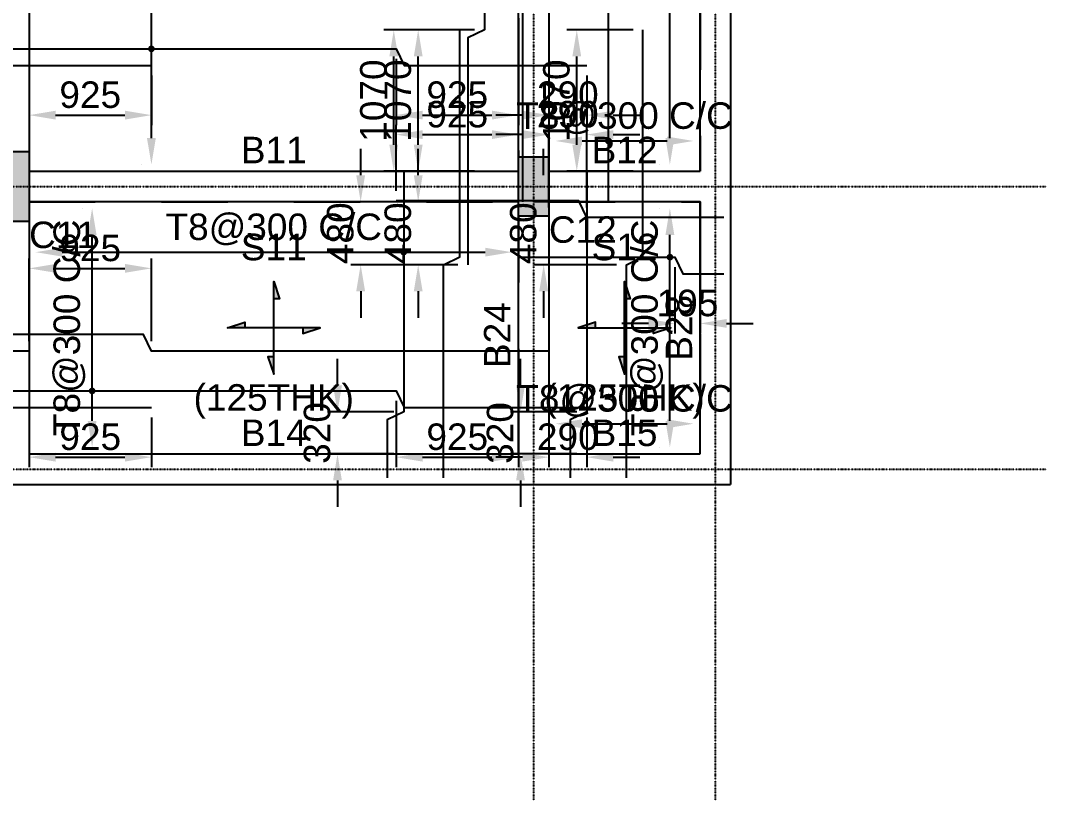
# Model space of a CAD drawing. Header units: inches. Extents: x -816171 to 9366335, y -450961 to 689132.
# Drawn here: x 6772658 to 6780404, y 257458 to 263344 of the extents above; entities that cross this region are included whole.
import ezdxf
from ezdxf.enums import TextEntityAlignment as Align

# ---------------------------------------------------------------- set-up
doc = ezdxf.new("R2010")
doc.units = ezdxf.units.IN
doc.header["$MEASUREMENT"] = 0
doc.linetypes.add('SCCenter', pattern=[1.2, 0.5, -0.3, 0.1, -0.3])
doc.linetypes.add('SCHidden', pattern=[1000, 500, -500])
for name, color, linetype in [('BarLabels', 31, 'Continuous'), ('Beam', 3, 'Continuous'), ('Beam Nos', 7, 'Continuous'), ('Column', 2, 'Continuous'), ('Column Nos', 7, 'Continuous'), ('Dimension', 31, 'Continuous'), ('Grid Line', 8, 'Continuous'), ('Plan Reinforcement', 4, 'Continuous'), ('Slab', 251, 'Continuous'), ('Slab Nos', 7, 'Continuous')]:
    doc.layers.add(name, color=color, linetype=linetype)
doc.styles.add('SC-BBS1', font='SansSerif')
doc.styles.add('SC-BBS2', font='SansSerif')
doc.dimstyles.new('SCDim', dxfattribs={"dimtxt": 200, "dimasz": 200, "dimexe": 75, "dimexo": 75, "dimgap": 50, "dimtad": 1, "dimtoh": 1, "dimdec": 0, "dimzin": 0, "dimdsep": 46, "dimtxsty": 'SC-BBS2', "dimcen": 0.09, "dimclrd": 8, "dimclre": 8, "dimclrt": 31, "dimadec": 0, "dimazin": 0, "dimtfac": 1, "dimtdec": 0, "dimtix": 1, "dimtofl": 0, "dimtmove": 0, "dimatfit": 3, "dimfxl": 1, "dimtolj": 1, "dimtzin": 0, "dimarcsym": 0})

# ---------------------------------------------------------------- blocks, each defined once
blk = doc.blocks.new('*D2533')
at = {"layer": 'DEFPOINTS', "color": 0, "transparency": 16777216}
for p in [(6772722.4, 263005.5), (6773646.2, 263005.5), (6773646.2, 262630.5)]:
    blk.add_point(p, dxfattribs=at)
at = {"layer": 'Dimension', "color": 8, "lineweight": -2, "transparency": 16777216}
for p, q in [((6772722.4, 262930.5), (6772722.4, 262555.5)), ((6773646.2, 262930.5), (6773646.2, 262555.5)), ((6772922.4, 262630.5), (6773446.2, 262630.5))]:
    blk.add_line(p, q, dxfattribs=at)
at = {"layer": 'Dimension', "color": 8, "transparency": 16777216}
for points in [[(6772922.4, 262663.8), (6772922.4, 262597.1), (6772722.4, 262630.5)], [(6773446.2, 262663.8), (6773446.2, 262597.1), (6773646.2, 262630.5)]]:
    blk.add_solid(points, dxfattribs=at)
at = {"layer": 'Dimension', "color": 31, "transparency": 16777216, "insert": (6773184.3, 262783.5), "char_height": 200, "attachment_point": 5, "style": 'SC-BBS2'}
blk.add_mtext('\\A1;925', dxfattribs=at)
blk = doc.blocks.new('*D2537')
at = {"layer": 'DEFPOINTS', "color": 0, "transparency": 16777216}
for p in [(6775660.6, 263273.5), (6776160.6, 263273.5), (6776160.6, 262207)]:
    blk.add_point(p, dxfattribs=at)
at = {"layer": 'Dimension', "color": 8, "lineweight": -2, "transparency": 16777216}
for p, q in [((6776085.6, 263273.5), (6775585.6, 263273.5)), ((6775660.6, 262407), (6775660.6, 263073.5)), ((6776085.6, 262207), (6775585.6, 262207))]:
    blk.add_line(p, q, dxfattribs=at)
at = {"layer": 'Dimension', "color": 8, "transparency": 16777216}
for points in [[(6775627.3, 263073.5), (6775693.9, 263073.5), (6775660.6, 263273.5)], [(6775627.3, 262407), (6775693.9, 262407), (6775660.6, 262207)]]:
    blk.add_solid(points, dxfattribs=at)
at = {"layer": 'Dimension', "color": 31, "transparency": 16777216, "insert": (6775507.6, 262740.2), "char_height": 200, "attachment_point": 5, "rotation": 90, "style": 'SC-BBS2'}
blk.add_mtext('\\A1;1070', dxfattribs=at)
blk = doc.blocks.new('*D2538')
at = {"layer": 'DEFPOINTS', "color": 0, "transparency": 16777216}
for p in [(6775660.6, 261977), (6776035.6, 261977), (6776035.6, 261501)]:
    blk.add_point(p, dxfattribs=at)
at = {"layer": 'Dimension', "color": 8, "lineweight": -2, "transparency": 16777216}
for p, q in [((6775660.6, 262177), (6775660.6, 262377)), ((6775960.6, 261977), (6775585.6, 261977)), ((6775960.6, 261501), (6775585.6, 261501)), ((6775660.6, 261301), (6775660.6, 261101))]:
    blk.add_line(p, q, dxfattribs=at)
at = {"layer": 'Dimension', "color": 8, "transparency": 16777216}
for points in [[(6775627.3, 262177), (6775693.9, 262177), (6775660.6, 261977)], [(6775627.3, 261301), (6775693.9, 261301), (6775660.6, 261501)]]:
    blk.add_solid(points, dxfattribs=at)
at = {"layer": 'Dimension', "color": 31, "transparency": 16777216, "insert": (6775507.6, 261739), "char_height": 200, "attachment_point": 5, "rotation": 90, "style": 'SC-BBS2'}
blk.add_mtext('\\A1;480', dxfattribs=at)
blk = doc.blocks.new('*D2543')
at = {"layer": 'DEFPOINTS', "color": 0, "transparency": 16777216}
for p in [(6775493.7, 263130.7), (6776417.4, 263130.7), (6776417.4, 262630.7)]:
    blk.add_point(p, dxfattribs=at)
at = {"layer": 'Dimension', "color": 8, "lineweight": -2, "transparency": 16777216}
for p, q in [((6775493.7, 263055.7), (6775493.7, 262555.7)), ((6776417.4, 263055.7), (6776417.4, 262555.7)), ((6775693.7, 262630.7), (6776217.4, 262630.7))]:
    blk.add_line(p, q, dxfattribs=at)
at = {"layer": 'Dimension', "color": 8, "transparency": 16777216}
for points in [[(6775693.7, 262664.1), (6775693.7, 262597.4), (6775493.7, 262630.7)], [(6776217.4, 262664.1), (6776217.4, 262597.4), (6776417.4, 262630.7)]]:
    blk.add_solid(points, dxfattribs=at)
at = {"layer": 'Dimension', "color": 31, "transparency": 16777216, "insert": (6775955.5, 262783.7), "char_height": 200, "attachment_point": 5, "style": 'SC-BBS2'}
blk.add_mtext('\\A1;925', dxfattribs=at)
blk = doc.blocks.new('*D2544')
at = {"layer": 'DEFPOINTS', "color": 0, "transparency": 16777216}
for p in [(6776647.4, 263005.7), (6776932.9, 263005.7), (6776932.9, 262630.7)]:
    blk.add_point(p, dxfattribs=at)
at = {"layer": 'Dimension', "color": 8, "lineweight": -2, "transparency": 16777216}
for p, q in [((6776647.4, 262930.7), (6776647.4, 262555.7)), ((6776932.9, 262930.7), (6776932.9, 262555.7)), ((6776447.4, 262630.7), (6776247.4, 262630.7)), ((6777132.9, 262630.7), (6777332.9, 262630.7))]:
    blk.add_line(p, q, dxfattribs=at)
at = {"layer": 'Dimension', "color": 8, "transparency": 16777216}
for points in [[(6776447.4, 262664.1), (6776447.4, 262597.4), (6776647.4, 262630.7)], [(6777132.9, 262664.1), (6777132.9, 262597.4), (6776932.9, 262630.7)]]:
    blk.add_solid(points, dxfattribs=at)
at = {"layer": 'Dimension', "color": 31, "transparency": 16777216, "insert": (6776790.2, 262783.7), "char_height": 200, "attachment_point": 5, "style": 'SC-BBS2'}
blk.add_mtext('\\A1;290', dxfattribs=at)
blk = doc.blocks.new('*D2545')
at = {"layer": 'BarLabels', "color": 8, "lineweight": -2, "transparency": 16777216}
for p, q in [((6773571.2, 266423), (6773571.2, 266423)), ((6773646.2, 262457), (6773646.2, 266223)), ((6773571.2, 262257), (6773571.2, 262257))]:
    blk.add_line(p, q, dxfattribs=at)
at = {"layer": 'BarLabels', "color": 8, "transparency": 16777216}
for points in [[(6773612.8, 266223), (6773679.5, 266223), (6773646.2, 266423)], [(6773612.8, 262457), (6773679.5, 262457), (6773646.2, 262257)]]:
    blk.add_solid(points, dxfattribs=at)
at = {"layer": 'DEFPOINTS', "color": 0, "transparency": 16777216}
for p in [(6773646.2, 266423), (6773646.2, 266423), (6773646.2, 262257)]:
    blk.add_point(p, dxfattribs=at)
at = {"layer": 'BarLabels', "color": 31, "transparency": 16777216, "insert": (6773474.6, 264340), "char_height": 200, "attachment_point": 5, "rotation": 90, "style": 'SC-BBS2'}
blk.add_mtext('\\A1;T8@285 C/C', dxfattribs=at)
blk = doc.blocks.new('*D2548')
at = {"layer": 'BarLabels', "color": 8, "lineweight": -2, "transparency": 16777216}
for p, q in [((6773571.2, 266423), (6773571.2, 266423)), ((6773646.2, 262457), (6773646.2, 266223)), ((6773571.2, 262257), (6773571.2, 262257))]:
    blk.add_line(p, q, dxfattribs=at)
at = {"layer": 'BarLabels', "color": 8, "transparency": 16777216}
for points in [[(6773612.8, 266223), (6773679.5, 266223), (6773646.2, 266423)], [(6773612.8, 262457), (6773679.5, 262457), (6773646.2, 262257)]]:
    blk.add_solid(points, dxfattribs=at)
at = {"layer": 'DEFPOINTS', "color": 0, "transparency": 16777216}
for p in [(6773646.2, 266423), (6773646.2, 266423), (6773646.2, 262257)]:
    blk.add_point(p, dxfattribs=at)
at = {"layer": 'BarLabels', "color": 31, "transparency": 16777216, "insert": (6773474.6, 264340), "char_height": 200, "attachment_point": 5, "rotation": 90, "style": 'SC-BBS2'}
blk.add_mtext('\\A1;T8@285 C/C', dxfattribs=at)
blk = doc.blocks.new('*D2550')
at = {"layer": 'BarLabels', "color": 8, "lineweight": -2, "transparency": 16777216}
for p, q in [((6777486, 266423), (6777486, 266423)), ((6777561, 262457), (6777561, 266223)), ((6777486, 262257), (6777486, 262257))]:
    blk.add_line(p, q, dxfattribs=at)
at = {"layer": 'BarLabels', "color": 8, "transparency": 16777216}
for points in [[(6777527.7, 266223), (6777594.3, 266223), (6777561, 266423)], [(6777527.7, 262457), (6777594.3, 262457), (6777561, 262257)]]:
    blk.add_solid(points, dxfattribs=at)
at = {"layer": 'DEFPOINTS', "color": 0, "transparency": 16777216}
for p in [(6777561, 266423), (6777561, 266423), (6777561, 262257)]:
    blk.add_point(p, dxfattribs=at)
at = {"layer": 'BarLabels', "color": 31, "transparency": 16777216, "insert": (6777389.5, 264340), "char_height": 200, "attachment_point": 5, "rotation": 90, "style": 'SC-BBS2'}
blk.add_mtext('\\A1;T8@300 C/C', dxfattribs=at)
blk = doc.blocks.new('*D2553')
at = {"layer": 'BarLabels', "color": 8, "lineweight": -2, "transparency": 16777216}
for p, q in [((6777486, 266423), (6777486, 266423)), ((6777561, 262457), (6777561, 266223)), ((6777486, 262257), (6777486, 262257))]:
    blk.add_line(p, q, dxfattribs=at)
at = {"layer": 'BarLabels', "color": 8, "transparency": 16777216}
for points in [[(6777527.7, 266223), (6777594.3, 266223), (6777561, 266423)], [(6777527.7, 262457), (6777594.3, 262457), (6777561, 262257)]]:
    blk.add_solid(points, dxfattribs=at)
at = {"layer": 'DEFPOINTS', "color": 0, "transparency": 16777216}
for p in [(6777561, 266423), (6777561, 266423), (6777561, 262257)]:
    blk.add_point(p, dxfattribs=at)
at = {"layer": 'BarLabels', "color": 31, "transparency": 16777216, "insert": (6777389.5, 264340), "char_height": 200, "attachment_point": 5, "rotation": 90, "style": 'SC-BBS2'}
blk.add_mtext('\\A1;T8@300 C/C', dxfattribs=at)
blk = doc.blocks.new('*D2480')
at = {"layer": 'BarLabels', "color": 8, "lineweight": -2, "transparency": 16777216}
blk.add_line((6776897.4, 262435.4), (6777539.4, 262435.4), dxfattribs=at)
at = {"layer": 'BarLabels', "color": 8, "transparency": 16777216}
for points in [[(6776897.4, 262468.7), (6776897.4, 262402.1), (6776697.4, 262435.4)], [(6777539.4, 262468.7), (6777539.4, 262402.1), (6777739.4, 262435.4)]]:
    blk.add_solid(points, dxfattribs=at)
at = {"layer": 'DEFPOINTS', "color": 0, "transparency": 16777216}
for p in [(6776697.4, 262435.4), (6777739.4, 262435.4), (6777739.4, 262435.4)]:
    blk.add_point(p, dxfattribs=at)
at = {"layer": 'BarLabels', "color": 31, "transparency": 16777216, "insert": (6777218.4, 262606.9), "char_height": 200, "attachment_point": 5, "style": 'SC-BBS2'}
blk.add_mtext('\\A1;T8@300 C/C', dxfattribs=at)
blk = doc.blocks.new('*D2487')
at = {"layer": 'DEFPOINTS', "color": 0, "transparency": 16777216}
for p in [(6772722.4, 260424), (6773646.2, 260424), (6773646.2, 260049)]:
    blk.add_point(p, dxfattribs=at)
at = {"layer": 'Dimension', "color": 8, "lineweight": -2, "transparency": 16777216}
for p, q in [((6772722.4, 260349), (6772722.4, 259974)), ((6773646.2, 260349), (6773646.2, 259974)), ((6772922.4, 260049), (6773446.2, 260049))]:
    blk.add_line(p, q, dxfattribs=at)
at = {"layer": 'Dimension', "color": 8, "transparency": 16777216}
for points in [[(6772922.4, 260082.3), (6772922.4, 260015.7), (6772722.4, 260049)], [(6773446.2, 260082.3), (6773446.2, 260015.7), (6773646.2, 260049)]]:
    blk.add_solid(points, dxfattribs=at)
at = {"layer": 'Dimension', "color": 31, "transparency": 16777216, "insert": (6773184.3, 260202), "char_height": 200, "attachment_point": 5, "style": 'SC-BBS2'}
blk.add_mtext('\\A1;925', dxfattribs=at)
blk = doc.blocks.new('*D2491')
at = {"layer": 'DEFPOINTS', "color": 0, "transparency": 16777216}
for p in [(6775051.2, 260390.3), (6775551.2, 260390.3), (6775551.2, 260073)]:
    blk.add_point(p, dxfattribs=at)
at = {"layer": 'Dimension', "color": 8, "lineweight": -2, "transparency": 16777216}
for p, q in [((6775051.2, 260590.3), (6775051.2, 260790.3)), ((6775476.2, 260390.3), (6774976.2, 260390.3)), ((6775476.2, 260073), (6774976.2, 260073)), ((6775051.2, 259873), (6775051.2, 259673))]:
    blk.add_line(p, q, dxfattribs=at)
at = {"layer": 'Dimension', "color": 8, "transparency": 16777216}
for points in [[(6775017.8, 260590.3), (6775084.5, 260590.3), (6775051.2, 260390.3)], [(6775017.8, 259873), (6775084.5, 259873), (6775051.2, 260073)]]:
    blk.add_solid(points, dxfattribs=at)
at = {"layer": 'Dimension', "color": 31, "transparency": 16777216, "insert": (6774898, 260231.7), "char_height": 200, "attachment_point": 5, "rotation": 90, "style": 'SC-BBS2'}
blk.add_mtext('\\A1;320', dxfattribs=at)
blk = doc.blocks.new('*D2492')
at = {"layer": 'BarLabels', "color": 8, "lineweight": -2, "transparency": 16777216}
blk.add_line((6772972.4, 261596.2), (6776167.4, 261596.2), dxfattribs=at)
at = {"layer": 'BarLabels', "color": 8, "transparency": 16777216}
for points in [[(6772972.4, 261629.5), (6772972.4, 261562.9), (6772772.4, 261596.2)], [(6776167.4, 261629.5), (6776167.4, 261562.9), (6776367.4, 261596.2)]]:
    blk.add_solid(points, dxfattribs=at)
at = {"layer": 'DEFPOINTS', "color": 0, "transparency": 16777216}
for p in [(6772772.4, 261596.2), (6776367.4, 261596.2), (6776367.4, 261596.2)]:
    blk.add_point(p, dxfattribs=at)
at = {"layer": 'BarLabels', "color": 31, "transparency": 16777216, "insert": (6774569.9, 261767.7), "char_height": 200, "attachment_point": 5, "style": 'SC-BBS2'}
blk.add_mtext('\\A1;T8@300 C/C', dxfattribs=at)
blk = doc.blocks.new('*D2493')
at = {"layer": 'DEFPOINTS', "color": 0, "transparency": 16777216}
for p in [(6775226.2, 261977), (6775851.2, 261977), (6775851.2, 261501)]:
    blk.add_point(p, dxfattribs=at)
at = {"layer": 'Dimension', "color": 8, "lineweight": -2, "transparency": 16777216}
for p, q in [((6775226.2, 262177), (6775226.2, 262377)), ((6775776.2, 261977), (6775151.2, 261977)), ((6775776.2, 261501), (6775151.2, 261501)), ((6775226.2, 261301), (6775226.2, 261101))]:
    blk.add_line(p, q, dxfattribs=at)
at = {"layer": 'Dimension', "color": 8, "transparency": 16777216}
for points in [[(6775192.8, 262177), (6775259.5, 262177), (6775226.2, 261977)], [(6775192.8, 261301), (6775259.5, 261301), (6775226.2, 261501)]]:
    blk.add_solid(points, dxfattribs=at)
at = {"layer": 'Dimension', "color": 31, "transparency": 16777216, "insert": (6775073.1, 261739), "char_height": 200, "attachment_point": 5, "rotation": 90, "style": 'SC-BBS2'}
blk.add_mtext('\\A1;480', dxfattribs=at)
blk = doc.blocks.new('*D2494')
at = {"layer": 'DEFPOINTS', "color": 0, "transparency": 16777216}
for p in [(6775476.2, 263273.5), (6775976.2, 263273.5), (6775976.2, 262207)]:
    blk.add_point(p, dxfattribs=at)
at = {"layer": 'Dimension', "color": 8, "lineweight": -2, "transparency": 16777216}
for p, q in [((6775901.2, 263273.5), (6775401.2, 263273.5)), ((6775476.2, 262407), (6775476.2, 263073.5)), ((6775901.2, 262207), (6775401.2, 262207))]:
    blk.add_line(p, q, dxfattribs=at)
at = {"layer": 'Dimension', "color": 8, "transparency": 16777216}
for points in [[(6775442.8, 263073.5), (6775509.5, 263073.5), (6775476.2, 263273.5)], [(6775442.8, 262407), (6775509.5, 262407), (6775476.2, 262207)]]:
    blk.add_solid(points, dxfattribs=at)
at = {"layer": 'Dimension', "color": 31, "transparency": 16777216, "insert": (6775323.1, 262740.2), "char_height": 200, "attachment_point": 5, "rotation": 90, "style": 'SC-BBS2'}
blk.add_mtext('\\A1;1070', dxfattribs=at)
blk = doc.blocks.new('*D2495')
at = {"layer": 'BarLabels', "color": 8, "lineweight": -2, "transparency": 16777216}
blk.add_line((6772972.4, 261596.2), (6776167.4, 261596.2), dxfattribs=at)
at = {"layer": 'BarLabels', "color": 8, "transparency": 16777216}
for points in [[(6772972.4, 261629.5), (6772972.4, 261562.9), (6772772.4, 261596.2)], [(6776167.4, 261629.5), (6776167.4, 261562.9), (6776367.4, 261596.2)]]:
    blk.add_solid(points, dxfattribs=at)
at = {"layer": 'DEFPOINTS', "color": 0, "transparency": 16777216}
for p in [(6772772.4, 261596.2), (6776367.4, 261596.2), (6776367.4, 261596.2)]:
    blk.add_point(p, dxfattribs=at)
at = {"layer": 'BarLabels', "color": 31, "transparency": 16777216, "insert": (6774569.9, 261767.7), "char_height": 200, "attachment_point": 5, "style": 'SC-BBS2'}
blk.add_mtext('\\A1;T8@300 C/C', dxfattribs=at)
blk = doc.blocks.new('*D2496')
at = {"layer": 'DEFPOINTS', "color": 0, "transparency": 16777216}
for p in [(6775493.7, 260549), (6776417.4, 260549), (6776417.4, 260049)]:
    blk.add_point(p, dxfattribs=at)
at = {"layer": 'Dimension', "color": 8, "lineweight": -2, "transparency": 16777216}
for p, q in [((6775493.7, 260474), (6775493.7, 259974)), ((6776417.4, 260474), (6776417.4, 259974)), ((6775693.7, 260049), (6776217.4, 260049))]:
    blk.add_line(p, q, dxfattribs=at)
at = {"layer": 'Dimension', "color": 8, "transparency": 16777216}
for points in [[(6775693.7, 260082.3), (6775693.7, 260015.7), (6775493.7, 260049)], [(6776217.4, 260082.3), (6776217.4, 260015.7), (6776417.4, 260049)]]:
    blk.add_solid(points, dxfattribs=at)
at = {"layer": 'Dimension', "color": 31, "transparency": 16777216, "insert": (6775955.5, 260202), "char_height": 200, "attachment_point": 5, "style": 'SC-BBS2'}
blk.add_mtext('\\A1;925', dxfattribs=at)
blk = doc.blocks.new('*D2497')
at = {"layer": 'DEFPOINTS', "color": 0, "transparency": 16777216}
for p in [(6776647.4, 260424), (6776932.9, 260424), (6776932.9, 260049)]:
    blk.add_point(p, dxfattribs=at)
at = {"layer": 'Dimension', "color": 8, "lineweight": -2, "transparency": 16777216}
for p, q in [((6776647.4, 260349), (6776647.4, 259974)), ((6776932.9, 260349), (6776932.9, 259974)), ((6776447.4, 260049), (6776247.4, 260049)), ((6777132.9, 260049), (6777332.9, 260049))]:
    blk.add_line(p, q, dxfattribs=at)
at = {"layer": 'Dimension', "color": 8, "transparency": 16777216}
for points in [[(6776447.4, 260082.3), (6776447.4, 260015.7), (6776647.4, 260049)], [(6777132.9, 260082.3), (6777132.9, 260015.7), (6776932.9, 260049)]]:
    blk.add_solid(points, dxfattribs=at)
at = {"layer": 'Dimension', "color": 31, "transparency": 16777216, "insert": (6776790.2, 260202), "char_height": 200, "attachment_point": 5, "style": 'SC-BBS2'}
blk.add_mtext('\\A1;290', dxfattribs=at)
blk = doc.blocks.new('*D2498')
at = {"layer": 'BarLabels', "color": 8, "lineweight": -2, "transparency": 16777216}
for p, q in [((6773123.4, 261927), (6773123.4, 261927)), ((6773198.4, 260323), (6773198.4, 261727)), ((6773123.4, 260123), (6773123.4, 260123))]:
    blk.add_line(p, q, dxfattribs=at)
at = {"layer": 'BarLabels', "color": 8, "transparency": 16777216}
for points in [[(6773165.1, 261727), (6773231.7, 261727), (6773198.4, 261927)], [(6773165.1, 260323), (6773231.7, 260323), (6773198.4, 260123)]]:
    blk.add_solid(points, dxfattribs=at)
at = {"layer": 'DEFPOINTS', "color": 0, "transparency": 16777216}
for p in [(6773198.4, 261927), (6773198.4, 261927), (6773198.4, 260123)]:
    blk.add_point(p, dxfattribs=at)
at = {"layer": 'BarLabels', "color": 31, "transparency": 16777216, "insert": (6773026.9, 261025), "char_height": 200, "attachment_point": 5, "rotation": 90, "style": 'SC-BBS2'}
blk.add_mtext('\\A1;T8@300 C/C', dxfattribs=at)
blk = doc.blocks.new('*D2499')
at = {"layer": 'DEFPOINTS', "color": 0, "transparency": 16777216}
for p in [(6773646.2, 261474), (6772722.4, 260849), (6773646.2, 260849)]:
    blk.add_point(p, dxfattribs=at)
at = {"layer": 'Dimension', "color": 8, "lineweight": -2, "transparency": 16777216}
for p, q in [((6772722.4, 260924), (6772722.4, 261549)), ((6773646.2, 260924), (6773646.2, 261549)), ((6772922.4, 261474), (6773446.2, 261474))]:
    blk.add_line(p, q, dxfattribs=at)
at = {"layer": 'Dimension', "color": 8, "transparency": 16777216}
for points in [[(6772922.4, 261507.3), (6772922.4, 261440.7), (6772722.4, 261474)], [(6773446.2, 261507.3), (6773446.2, 261440.7), (6773646.2, 261474)]]:
    blk.add_solid(points, dxfattribs=at)
at = {"layer": 'Dimension', "color": 31, "transparency": 16777216, "insert": (6773184.3, 261627), "char_height": 200, "attachment_point": 5, "style": 'SC-BBS2'}
blk.add_mtext('\\A1;925', dxfattribs=at)
blk = doc.blocks.new('*D2501')
at = {"layer": 'BarLabels', "color": 8, "lineweight": -2, "transparency": 16777216}
for p, q in [((6773123.4, 261927), (6773123.4, 261927)), ((6773198.4, 260323), (6773198.4, 261727)), ((6773123.4, 260123), (6773123.4, 260123))]:
    blk.add_line(p, q, dxfattribs=at)
at = {"layer": 'BarLabels', "color": 8, "transparency": 16777216}
for points in [[(6773165.1, 261727), (6773231.7, 261727), (6773198.4, 261927)], [(6773165.1, 260323), (6773231.7, 260323), (6773198.4, 260123)]]:
    blk.add_solid(points, dxfattribs=at)
at = {"layer": 'DEFPOINTS', "color": 0, "transparency": 16777216}
for p in [(6773198.4, 261927), (6773198.4, 261927), (6773198.4, 260123)]:
    blk.add_point(p, dxfattribs=at)
at = {"layer": 'BarLabels', "color": 31, "transparency": 16777216, "insert": (6773026.9, 261025), "char_height": 200, "attachment_point": 5, "rotation": 90, "style": 'SC-BBS2'}
blk.add_mtext('\\A1;T8@300 C/C', dxfattribs=at)
blk = doc.blocks.new('*D2502')
at = {"layer": 'DEFPOINTS', "color": 0, "transparency": 16777216}
for p in [(6777599.1, 261558.5), (6777789.4, 261558.5), (6777789.4, 261058.5)]:
    blk.add_point(p, dxfattribs=at)
at = {"layer": 'Dimension', "color": 8, "lineweight": -2, "transparency": 16777216}
for p, q in [((6777599.1, 261483.5), (6777599.1, 260983.5)), ((6777789.4, 261483.5), (6777789.4, 260983.5)), ((6777399.1, 261058.5), (6777199.1, 261058.5)), ((6777989.4, 261058.5), (6778189.4, 261058.5))]:
    blk.add_line(p, q, dxfattribs=at)
at = {"layer": 'Dimension', "color": 8, "transparency": 16777216}
for points in [[(6777399.1, 261091.8), (6777399.1, 261025.2), (6777599.1, 261058.5)], [(6777989.4, 261091.8), (6777989.4, 261025.2), (6777789.4, 261058.5)]]:
    blk.add_solid(points, dxfattribs=at)
at = {"layer": 'Dimension', "color": 31, "transparency": 16777216, "insert": (6777694.2, 261211.5), "char_height": 200, "attachment_point": 5, "style": 'SC-BBS2'}
blk.add_mtext('\\A1;195', dxfattribs=at)
blk = doc.blocks.new('*D2503')
at = {"layer": 'BarLabels', "color": 8, "lineweight": -2, "transparency": 16777216}
for p, q in [((6777486, 261927), (6777486, 261927)), ((6777561, 260323), (6777561, 261727)), ((6777486, 260123), (6777486, 260123))]:
    blk.add_line(p, q, dxfattribs=at)
at = {"layer": 'BarLabels', "color": 8, "transparency": 16777216}
for points in [[(6777527.7, 261727), (6777594.3, 261727), (6777561, 261927)], [(6777527.7, 260323), (6777594.3, 260323), (6777561, 260123)]]:
    blk.add_solid(points, dxfattribs=at)
at = {"layer": 'DEFPOINTS', "color": 0, "transparency": 16777216}
for p in [(6777561, 261927), (6777561, 261927), (6777561, 260123)]:
    blk.add_point(p, dxfattribs=at)
at = {"layer": 'BarLabels', "color": 31, "transparency": 16777216, "insert": (6777389.5, 261025), "char_height": 200, "attachment_point": 5, "rotation": 90, "style": 'SC-BBS2'}
blk.add_mtext('\\A1;T8@300 C/C', dxfattribs=at)
blk = doc.blocks.new('*D2504')
at = {"layer": 'DEFPOINTS', "color": 0, "transparency": 16777216}
for p in [(6776932.9, 262483.5), (6776647.4, 261858.5), (6776932.9, 261858.5)]:
    blk.add_point(p, dxfattribs=at)
at = {"layer": 'Dimension', "color": 8, "lineweight": -2, "transparency": 16777216}
for p, q in [((6776647.4, 261933.5), (6776647.4, 262558.5)), ((6776932.9, 261933.5), (6776932.9, 262558.5)), ((6776447.4, 262483.5), (6776247.4, 262483.5)), ((6777132.9, 262483.5), (6777332.9, 262483.5))]:
    blk.add_line(p, q, dxfattribs=at)
at = {"layer": 'Dimension', "color": 8, "transparency": 16777216}
for points in [[(6776447.4, 262516.8), (6776447.4, 262450.2), (6776647.4, 262483.5)], [(6777132.9, 262516.8), (6777132.9, 262450.2), (6776932.9, 262483.5)]]:
    blk.add_solid(points, dxfattribs=at)
at = {"layer": 'Dimension', "color": 31, "transparency": 16777216, "insert": (6776790.2, 262636.5), "char_height": 200, "attachment_point": 5, "style": 'SC-BBS2'}
blk.add_mtext('\\A1;290', dxfattribs=at)
blk = doc.blocks.new('*D2505')
at = {"layer": 'DEFPOINTS', "color": 0, "transparency": 16777216}
for p in [(6776417.4, 262483.5), (6775493.7, 261983.5), (6776417.4, 261983.5)]:
    blk.add_point(p, dxfattribs=at)
at = {"layer": 'Dimension', "color": 8, "lineweight": -2, "transparency": 16777216}
for p, q in [((6775493.7, 262058.5), (6775493.7, 262558.5)), ((6776417.4, 262058.5), (6776417.4, 262558.5)), ((6775693.7, 262483.5), (6776217.4, 262483.5))]:
    blk.add_line(p, q, dxfattribs=at)
at = {"layer": 'Dimension', "color": 8, "transparency": 16777216}
for points in [[(6775693.7, 262516.8), (6775693.7, 262450.2), (6775493.7, 262483.5)], [(6776217.4, 262516.8), (6776217.4, 262450.2), (6776417.4, 262483.5)]]:
    blk.add_solid(points, dxfattribs=at)
at = {"layer": 'Dimension', "color": 31, "transparency": 16777216, "insert": (6775955.5, 262636.5), "char_height": 200, "attachment_point": 5, "style": 'SC-BBS2'}
blk.add_mtext('\\A1;925', dxfattribs=at)
blk = doc.blocks.new('*D2506')
at = {"layer": 'BarLabels', "color": 8, "lineweight": -2, "transparency": 16777216}
for p, q in [((6777486, 261927), (6777486, 261927)), ((6777561, 260323), (6777561, 261727)), ((6777486, 260123), (6777486, 260123))]:
    blk.add_line(p, q, dxfattribs=at)
at = {"layer": 'BarLabels', "color": 8, "transparency": 16777216}
for points in [[(6777527.7, 261727), (6777594.3, 261727), (6777561, 261927)], [(6777527.7, 260323), (6777594.3, 260323), (6777561, 260123)]]:
    blk.add_solid(points, dxfattribs=at)
at = {"layer": 'DEFPOINTS', "color": 0, "transparency": 16777216}
for p in [(6777561, 261927), (6777561, 261927), (6777561, 260123)]:
    blk.add_point(p, dxfattribs=at)
at = {"layer": 'BarLabels', "color": 31, "transparency": 16777216, "insert": (6777389.5, 261025), "char_height": 200, "attachment_point": 5, "rotation": 90, "style": 'SC-BBS2'}
blk.add_mtext('\\A1;T8@300 C/C', dxfattribs=at)
blk = doc.blocks.new('*D2507')
at = {"layer": 'DEFPOINTS', "color": 0, "transparency": 16777216}
for p in [(6776432.9, 260390.3), (6776932.9, 260390.3), (6776932.9, 260073)]:
    blk.add_point(p, dxfattribs=at)
at = {"layer": 'Dimension', "color": 8, "lineweight": -2, "transparency": 16777216}
for p, q in [((6776432.9, 260590.3), (6776432.9, 260790.3)), ((6776857.9, 260390.3), (6776357.9, 260390.3)), ((6776857.9, 260073), (6776357.9, 260073)), ((6776432.9, 259873), (6776432.9, 259673))]:
    blk.add_line(p, q, dxfattribs=at)
at = {"layer": 'Dimension', "color": 8, "transparency": 16777216}
for points in [[(6776399.6, 260590.3), (6776466.2, 260590.3), (6776432.9, 260390.3)], [(6776399.6, 259873), (6776466.2, 259873), (6776432.9, 260073)]]:
    blk.add_solid(points, dxfattribs=at)
at = {"layer": 'Dimension', "color": 31, "transparency": 16777216, "insert": (6776279.8, 260231.7), "char_height": 200, "attachment_point": 5, "rotation": 90, "style": 'SC-BBS2'}
blk.add_mtext('\\A1;320', dxfattribs=at)
blk = doc.blocks.new('*D2508')
at = {"layer": 'BarLabels', "color": 8, "lineweight": -2, "transparency": 16777216}
blk.add_line((6776897.4, 260301.4), (6777539.4, 260301.4), dxfattribs=at)
at = {"layer": 'BarLabels', "color": 8, "transparency": 16777216}
for points in [[(6776897.4, 260334.7), (6776897.4, 260268.1), (6776697.4, 260301.4)], [(6777539.4, 260334.7), (6777539.4, 260268.1), (6777739.4, 260301.4)]]:
    blk.add_solid(points, dxfattribs=at)
at = {"layer": 'DEFPOINTS', "color": 0, "transparency": 16777216}
for p in [(6776697.4, 260301.4), (6777739.4, 260301.4), (6777739.4, 260301.4)]:
    blk.add_point(p, dxfattribs=at)
at = {"layer": 'BarLabels', "color": 31, "transparency": 16777216, "insert": (6777218.4, 260472.9), "char_height": 200, "attachment_point": 5, "style": 'SC-BBS2'}
blk.add_mtext('\\A1;T8@300 C/C', dxfattribs=at)
blk = doc.blocks.new('*D2509')
at = {"layer": 'DEFPOINTS', "color": 0, "transparency": 16777216}
for p in [(6776607.9, 261977), (6777232.9, 261977), (6777232.9, 261501)]:
    blk.add_point(p, dxfattribs=at)
at = {"layer": 'Dimension', "color": 8, "lineweight": -2, "transparency": 16777216}
for p, q in [((6776607.9, 262177), (6776607.9, 262377)), ((6777157.9, 261977), (6776532.9, 261977)), ((6777157.9, 261501), (6776532.9, 261501)), ((6776607.9, 261301), (6776607.9, 261101))]:
    blk.add_line(p, q, dxfattribs=at)
at = {"layer": 'Dimension', "color": 8, "transparency": 16777216}
for points in [[(6776574.6, 262177), (6776641.2, 262177), (6776607.9, 261977)], [(6776574.6, 261301), (6776641.2, 261301), (6776607.9, 261501)]]:
    blk.add_solid(points, dxfattribs=at)
at = {"layer": 'Dimension', "color": 31, "transparency": 16777216, "insert": (6776454.9, 261739), "char_height": 200, "attachment_point": 5, "rotation": 90, "style": 'SC-BBS2'}
blk.add_mtext('\\A1;480', dxfattribs=at)
blk = doc.blocks.new('*D2510')
at = {"layer": 'DEFPOINTS', "color": 0, "transparency": 16777216}
for p in [(6776857.9, 263273.5), (6777357.9, 263273.5), (6777357.9, 262207)]:
    blk.add_point(p, dxfattribs=at)
at = {"layer": 'Dimension', "color": 8, "lineweight": -2, "transparency": 16777216}
for p, q in [((6777282.9, 263273.5), (6776782.9, 263273.5)), ((6776857.9, 262407), (6776857.9, 263073.5)), ((6777282.9, 262207), (6776782.9, 262207))]:
    blk.add_line(p, q, dxfattribs=at)
at = {"layer": 'Dimension', "color": 8, "transparency": 16777216}
for points in [[(6776824.6, 263073.5), (6776891.2, 263073.5), (6776857.9, 263273.5)], [(6776824.6, 262407), (6776891.2, 262407), (6776857.9, 262207)]]:
    blk.add_solid(points, dxfattribs=at)
at = {"layer": 'Dimension', "color": 31, "transparency": 16777216, "insert": (6776704.9, 262740.2), "char_height": 200, "attachment_point": 5, "rotation": 90, "style": 'SC-BBS2'}
blk.add_mtext('\\A1;1070', dxfattribs=at)
blk = doc.blocks.new('*D2511')
at = {"layer": 'BarLabels', "color": 8, "lineweight": -2, "transparency": 16777216}
blk.add_line((6776897.4, 260301.4), (6777539.4, 260301.4), dxfattribs=at)
at = {"layer": 'BarLabels', "color": 8, "transparency": 16777216}
for points in [[(6776897.4, 260334.7), (6776897.4, 260268.1), (6776697.4, 260301.4)], [(6777539.4, 260334.7), (6777539.4, 260268.1), (6777739.4, 260301.4)]]:
    blk.add_solid(points, dxfattribs=at)
at = {"layer": 'DEFPOINTS', "color": 0, "transparency": 16777216}
for p in [(6776697.4, 260301.4), (6777739.4, 260301.4), (6777739.4, 260301.4)]:
    blk.add_point(p, dxfattribs=at)
at = {"layer": 'BarLabels', "color": 31, "transparency": 16777216, "insert": (6777218.4, 260472.9), "char_height": 200, "attachment_point": 5, "style": 'SC-BBS2'}
blk.add_mtext('\\A1;T8@300 C/C', dxfattribs=at)

msp = doc.modelspace()

# ---------------------------------------------------------------- hatches: boundary and pattern name
at = {"layer": 'Column'}
for points in [[(6772722.41552, 261826.98594), (6772492.41552, 261826.98594), (6772492.41552, 262356.98594), (6772722.41552, 262356.98594)], [(6776647.41552, 261866.98594), (6776417.41552, 261866.98594), (6776417.41552, 262316.98594), (6776647.41552, 262316.98594)]]:
    msp.add_hatch(color=256, dxfattribs=at).paths.add_polyline_path(points, flags=0)
at = {"layer": 'Slab Nos'}
for points in [[(6774569.9262, 261374.98594), (6774613.6722, 261243.73461), (6774569.9222, 261243.73594)], [(6777218.41552, 261374.98594), (6777262.16552, 261243.73594), (6777218.41552, 261243.73594)], [(6774219.91552, 261024.99662), (6774351.16686, 261068.74262), (6774351.16552, 261024.99262)], [(6776999.66552, 261024.98594), (6776999.66552, 261068.73594), (6776868.41552, 261024.98594)], [(6774788.66552, 261024.97927), (6774788.66419, 260981.22927), (6774919.91552, 261024.97526)], [(6777568.41552, 261024.98594), (6777437.16552, 260981.23594), (6777437.16552, 261024.98594)], [(6774569.90884, 260806.23594), (6774526.15884, 260806.23728), (6774569.90484, 260674.98594)], [(6777218.41552, 260806.23594), (6777174.66552, 260806.23594), (6777218.41552, 260674.98594)]]:
    msp.add_hatch(color=256, dxfattribs=at).paths.add_polyline_path(points, flags=0)

# ---------------------------------------------------------------- linework, layer by layer
at = {"layer": 'BarLabels', "color": 8, "const_width": 25}
for points in [[(6773633.65552, 263130.72844, 1), (6773658.65552, 263130.72844, 1)], [(6773633.65552, 263130.72844, 1), (6773658.65552, 263130.72844, 1)], [(6777083.55052, 262435.38594, 1), (6777108.55052, 262435.38594, 1)], [(6775538.66552, 261596.18594, 1), (6775563.66552, 261596.18594, 1)], [(6775538.66552, 261596.18594, 1), (6775563.66552, 261596.18594, 1)], [(6777548.51552, 261558.48594, 1), (6777573.51552, 261558.48594, 1)], [(6777548.51552, 261558.48594, 1), (6777573.51552, 261558.48594, 1)], [(6773185.91552, 260548.98594, 1), (6773210.91552, 260548.98594, 1)], [(6773185.91552, 260548.98594, 1), (6773210.91552, 260548.98594, 1)], [(6776920.41302, 260301.38594, 1), (6776945.41302, 260301.38594, 1)], [(6776920.41302, 260301.38594, 1), (6776945.41302, 260301.38594, 1)]]:
    msp.add_lwpolyline(points, format="xyb", close=True, dxfattribs=at)
at = {"layer": 'Beam'}
for p, q in [((6778019.41552, 266587.98594), (6778019.41552, 261976.98594)), ((6778019.41552, 262091.98594), (6778019.41552, 259842.98594)), ((6768568.41552, 259842.98594), (6772722.41552, 259842.98594)), ((6772664.91552, 259842.98594), (6776647.41552, 259842.98594)), ((6776589.91552, 259842.98594), (6778019.41552, 259842.98594))]:
    msp.add_line(p, q, dxfattribs=at)
at = {"layer": 'Beam', "linetype": 'SCHidden'}
for p, q in [((6777789.41552, 266472.98594), (6777789.41552, 262206.98594)), ((6776417.41552, 266362.98594), (6776417.41552, 262316.98594)), ((6776647.41552, 266362.98594), (6776647.41552, 262316.98594)), ((6772722.41552, 266322.98594), (6772722.41552, 262356.98594)), ((6772722.41552, 262206.98594), (6776417.41552, 262206.98594)), ((6776647.41552, 262206.98594), (6777789.41552, 262206.98594)), ((6772722.41552, 261976.98594), (6776417.41552, 261976.98594)), ((6776647.41552, 261976.98594), (6777789.41552, 261976.98594)), ((6777789.41552, 261976.98594), (6777789.41552, 260072.98594)), ((6776417.41552, 261866.98594), (6776417.41552, 260072.98594)), ((6776647.41552, 261866.98594), (6776647.41552, 260072.98594)), ((6772722.41552, 261826.98594), (6772722.41552, 260072.98594)), ((6772722.41552, 260072.98594), (6776417.41552, 260072.98594)), ((6776647.41552, 260072.98594), (6777789.41552, 260072.98594))]:
    msp.add_line(p, q, dxfattribs=at)
at = {"layer": 'Column'}
for points in [[(6772722.41552, 261826.98594), (6772492.41552, 261826.98594), (6772492.41552, 262356.98594), (6772722.41552, 262356.98594)], [(6776647.41552, 261866.98594), (6776417.41552, 261866.98594), (6776417.41552, 262316.98594), (6776647.41552, 262316.98594)]]:
    msp.add_lwpolyline(points, close=True, dxfattribs=at)
at = {"layer": 'Grid Line', "linetype": 'SCCenter'}
for p, q in [((6776532.41552, 257457.98594), (6776532.41552, 279145.98594)), ((6777904.41552, 257457.98594), (6777904.41552, 279145.98594)), ((6766183.41552, 262091.98594), (6780404.41552, 262091.98594)), ((6766183.41552, 259957.98594), (6780404.41552, 259957.98594))]:
    msp.add_line(p, q, dxfattribs=at)
at = {"layer": 'Plan Reinforcement'}
for points in [[(6776450.59412, 261976.98594), (6776450.59412, 265406.48594), (6776575.59412, 265466.48594), (6776575.59412, 267912.23594)], [(6776160.59412, 266702.98594), (6776160.59412, 263273.48594), (6776035.59412, 263213.48594), (6776035.59412, 261500.98594)], [(6777096.05052, 266702.98594), (6777096.05052, 261976.98594)], [(6775851.16552, 259892.98594), (6775851.16552, 261500.98594), (6775976.16552, 261560.98594), (6775976.16552, 263273.48594)], [(6777232.91302, 259892.98594), (6777232.91302, 261500.98594), (6777357.91302, 261560.98594), (6777357.91302, 263273.48594)], [(6768618.41552, 263130.47844), (6771568.91552, 263130.47844), (6771628.91552, 263005.47844), (6773646.16552, 263005.47844)], [(6772492.41552, 263130.72844), (6775493.66552, 263130.72844), (6775553.66552, 263005.72844), (6776932.91552, 263005.72844)], [(6775551.16552, 262206.98594), (6775551.16552, 260390.31928), (6775426.16552, 260330.31928), (6775426.16552, 259892.98594)], [(6776932.91302, 262206.98594), (6776932.91302, 260390.31928), (6776807.91302, 260330.31928), (6776807.91302, 259892.98594)], [(6777969.41552, 261858.48594), (6776932.91552, 261858.48594), (6776872.91552, 261983.48594), (6775493.66552, 261983.48594)], [(6776417.41552, 261558.48594), (6777599.08219, 261558.48594), (6777659.08219, 261433.48594), (6777969.41552, 261433.48594)], [(6772722.41552, 260848.98594), (6769414.08219, 260848.98594), (6769354.08219, 260973.98594), (6768618.41552, 260973.98594)], [(6776647.41552, 260848.98594), (6773646.16552, 260848.98594), (6773586.16552, 260973.98594), (6771568.91552, 260973.98594)], [(6768618.41552, 260548.98594), (6771568.91552, 260548.98594), (6771628.91552, 260423.98594), (6773646.16552, 260423.98594)], [(6772492.41552, 260548.98594), (6775493.66552, 260548.98594), (6775553.66552, 260423.98594), (6776932.91552, 260423.98594)]]:
    msp.add_lwpolyline(points, dxfattribs=at)
at = {"layer": 'Slab'}
for points in [[(6776417.41552, 262206.98594), (6776417.41552, 262316.98594), (6776417.41552, 266362.98594), (6776417.41552, 266472.98594), (6772722.41552, 266472.98594), (6772722.41552, 266322.98594), (6772722.41552, 262356.98594), (6772722.41552, 262206.98594)], [(6777789.41552, 262206.98594), (6777789.41552, 266472.98594), (6776647.41552, 266472.98594), (6776647.41552, 266362.98594), (6776647.41552, 262316.98594), (6776647.41552, 262206.98594)], [(6776417.41552, 260072.98594), (6776417.41552, 261866.98594), (6776417.41552, 261976.98594), (6772722.41552, 261976.98594), (6772722.41552, 261826.98594), (6772722.41552, 260072.98594)], [(6777789.41552, 260072.98594), (6777789.41552, 261976.98594), (6776647.41552, 261976.98594), (6776647.41552, 261866.98594), (6776647.41552, 260072.98594)]]:
    msp.add_lwpolyline(points, close=True, dxfattribs=at)
at = {"layer": 'Slab Nos'}
for points in [[(6774569.90884, 260806.23594), (6774526.15884, 260806.23728), (6774569.90484, 260674.98594), (6774569.9262, 261374.98594), (6774613.6722, 261243.73461), (6774569.9222, 261243.73594)], [(6777218.41552, 260806.23594), (6777174.66552, 260806.23594), (6777218.41552, 260674.98594), (6777218.41552, 261374.98594), (6777262.16552, 261243.73594), (6777218.41552, 261243.73594)], [(6774788.66552, 261024.97927), (6774788.66419, 260981.22927), (6774919.91552, 261024.97526), (6774219.91552, 261024.99662), (6774351.16686, 261068.74262), (6774351.16552, 261024.99262)], [(6776999.66552, 261024.98594), (6776999.66552, 261068.73594), (6776868.41552, 261024.98594), (6777568.41552, 261024.98594), (6777437.16552, 260981.23594), (6777437.16552, 261024.98594)]]:
    msp.add_lwpolyline(points, dxfattribs=at)

# ---------------------------------------------------------------- texts
at = {"layer": 'Beam Nos', "style": 'SC-BBS1'}
for s, p in [('B11', (6774569.91552, 262206.98594)), ('B12', (6777218.41552, 262206.98594)), ('B14', (6774569.91552, 260072.98594)), ('B15', (6777218.41552, 260072.98594))]:
    msp.add_text(s, height=200, dxfattribs=at).set_placement(p, align=Align.BOTTOM_CENTER)
for s, p in [('B28', (6777789.41552, 261024.98594)), ('B24', (6776417.41552, 260969.98594))]:
    msp.add_text(s, height=200, rotation=90, dxfattribs=at).set_placement(p, align=Align.BOTTOM_CENTER)
at = {"layer": 'Column Nos', "style": 'SC-BBS2'}
for s, p in [('C12', (6776647.41552, 261866.98594)), ('C11', (6772722.41552, 261826.98594))]:
    msp.add_text(s, height=200, dxfattribs=at).set_placement(p, align=Align.TOP_LEFT)
at = {"layer": 'Slab Nos', "style": 'SC-BBS2'}
for s, p in [('S11', (6774569.91552, 261474.98594)), ('S12', (6777218.41552, 261474.98594))]:
    msp.add_text(s, height=200, dxfattribs=at).set_placement(p, align=Align.BOTTOM_CENTER)
for p in [(6774569.91552, 260474.98594), (6777218.41552, 260474.98594)]:
    msp.add_text('(125THK)', height=200, dxfattribs=at).set_placement(p, align=Align.MIDDLE)

# ---------------------------------------------------------------- dimensions: what is measured, and where the dimension line sits
at = {"layer": 'BarLabels'}
for base, p1, p2, angle, text, picture, middle in [((6773646.15552, 266422.98594), (6773646.15552, 262256.98594), (6773646.15552, 266422.98594), 90, 'T8@285 C/C', '*D2545', (6773646.15552, 264339.98594)), ((6773646.15552, 266422.98594), (6773646.15552, 262256.98594), (6773646.15552, 266422.98594), 90, 'T8@285 C/C', '*D2548', (6773646.15552, 264339.98594)), ((6777561.01552, 266422.98594), (6777561.01552, 262256.98594), (6777561.01552, 266422.98594), 90, 'T8@300 C/C', '*D2550', (6777561.01552, 264339.98594)), ((6777561.01552, 266422.98594), (6777561.01552, 262256.98594), (6777561.01552, 266422.98594), 90, 'T8@300 C/C', '*D2553', (6777561.01552, 264339.98594)), ((6777739.41552, 262435.38594), (6776697.41552, 262435.38594), (6777739.41552, 262435.38594), 0, 'T8@300 C/C', '*D2480', (6777218.41552, 262435.38594)), ((6776367.41552, 261596.18594), (6772772.41552, 261596.18594), (6776367.41552, 261596.18594), 0, 'T8@300 C/C', '*D2492', (6774569.91552, 261596.18594)), ((6776367.41552, 261596.18594), (6772772.41552, 261596.18594), (6776367.41552, 261596.18594), 0, 'T8@300 C/C', '*D2495', (6774569.91552, 261596.18594)), ((6773198.41552, 261926.98594), (6773198.41552, 260122.98594), (6773198.41552, 261926.98594), 90, 'T8@300 C/C', '*D2498', (6773198.41552, 261024.98594)), ((6773198.41552, 261926.98594), (6773198.41552, 260122.98594), (6773198.41552, 261926.98594), 90, 'T8@300 C/C', '*D2501', (6773198.41552, 261024.98594)), ((6777561.01552, 261926.98594), (6777561.01552, 260122.98594), (6777561.01552, 261926.98594), 90, 'T8@300 C/C', '*D2503', (6777561.01552, 261024.98594)), ((6777561.01552, 261926.98594), (6777561.01552, 260122.98594), (6777561.01552, 261926.98594), 90, 'T8@300 C/C', '*D2506', (6777561.01552, 261024.98594)), ((6777739.41552, 260301.38594), (6776697.41552, 260301.38594), (6777739.41552, 260301.38594), 0, 'T8@300 C/C', '*D2508', (6777218.41552, 260301.38594)), ((6777739.41552, 260301.38594), (6776697.41552, 260301.38594), (6777739.41552, 260301.38594), 0, 'T8@300 C/C', '*D2511', (6777218.41552, 260301.38594))]:
    dim = msp.add_linear_dim(base=base, p1=p1, p2=p2, angle=angle, text=text, dimstyle='SCDim', override={"dimjust": 0}, dxfattribs=at)
    dim.commit()
    dim.dimension.update_dxf_attribs({"geometry": picture, "text_midpoint": middle, "dimtype": 161})
at = {"layer": 'Dimension'}
for base, p1, p2, angle, text, picture, middle in [((6775476.16552, 263273.48594), (6775976.16552, 262206.98594), (6775976.16552, 263273.48594), 90, '1070', '*D2494', (6775476.16552, 262740.23594)), ((6775660.59412, 263273.48594), (6776160.59412, 262206.98594), (6776160.59412, 263273.48594), 90, '1070', '*D2537', (6775660.59412, 262740.23594)), ((6776857.91302, 263273.48594), (6777357.91302, 262206.98594), (6777357.91302, 263273.48594), 90, '1070', '*D2510', (6776857.91302, 262740.23594)), ((6776417.41552, 262630.72844), (6775493.66552, 263130.72844), (6776417.41552, 263130.72844), 0, '925', '*D2543', (6775955.54052, 262630.72844)), ((6773646.16552, 262630.47844), (6772722.41552, 263005.47844), (6773646.16552, 263005.47844), 0, '925', '*D2533', (6773184.29052, 262630.47844)), ((6776932.91552, 262630.72844), (6776647.41552, 263005.72844), (6776932.91552, 263005.72844), 0, '290', '*D2544', (6776790.16552, 262630.72844)), ((6776417.41552, 262483.48594), (6775493.66552, 261983.48594), (6776417.41552, 261983.48594), 0, '925', '*D2505', (6775955.54052, 262483.48594)), ((6776932.91552, 262483.48594), (6776647.41552, 261858.48594), (6776932.91552, 261858.48594), 0, '290', '*D2504', (6776790.16552, 262483.48594)), ((6775226.16552, 261976.98594), (6775851.16552, 261500.98594), (6775851.16552, 261976.98594), 90, '480', '*D2493', (6775226.16552, 261738.98594)), ((6775660.59412, 261976.98594), (6776035.59412, 261500.98594), (6776035.59412, 261976.98594), 90, '480', '*D2538', (6775660.59412, 261738.98594)), ((6776607.91302, 261976.98594), (6777232.91302, 261500.98594), (6777232.91302, 261976.98594), 90, '480', '*D2509', (6776607.91302, 261738.98594)), ((6773646.16552, 261473.98594), (6772722.41552, 260848.98594), (6773646.16552, 260848.98594), 0, '925', '*D2499', (6773184.29052, 261473.98594)), ((6777789.41552, 261058.48594), (6777599.08222, 261558.48594), (6777789.41552, 261558.48594), 0, '195', '*D2502', (6777694.24887, 261058.48594)), ((6775051.16552, 260390.31924), (6775551.16552, 260072.98594), (6775551.16552, 260390.31924), 90, '320', '*D2491', (6775051.16552, 260231.65259)), ((6776432.91302, 260390.31924), (6776932.91302, 260072.98594), (6776932.91302, 260390.31924), 90, '320', '*D2507', (6776432.91302, 260231.65259)), ((6776417.41552, 260048.98594), (6775493.66552, 260548.98594), (6776417.41552, 260548.98594), 0, '925', '*D2496', (6775955.54052, 260048.98594)), ((6773646.16552, 260048.98594), (6772722.41552, 260423.98594), (6773646.16552, 260423.98594), 0, '925', '*D2487', (6773184.29052, 260048.98594)), ((6776932.91552, 260048.98594), (6776647.41552, 260423.98594), (6776932.91552, 260423.98594), 0, '290', '*D2497', (6776790.16552, 260048.98594))]:
    dim = msp.add_linear_dim(base=base, p1=p1, p2=p2, angle=angle, text=text, dimstyle='SCDim', override={"dimjust": 0}, dxfattribs=at)
    dim.commit()
    dim.dimension.update_dxf_attribs({"geometry": picture, "text_midpoint": middle, "dimtype": 161})

doc.saveas('drawing.dxf')
